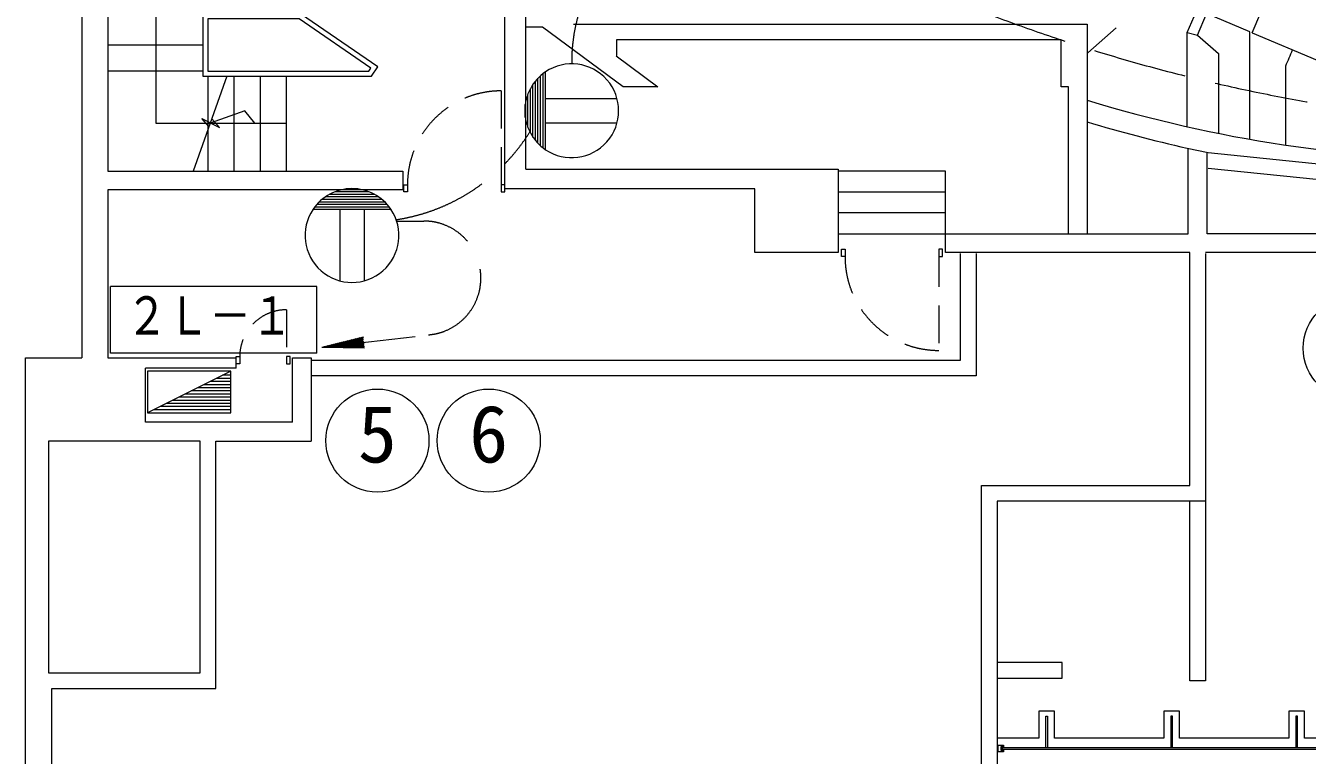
# Model space of a CAD drawing. Units: millimetres, scale not verified. Extents: x -50538 to 33462, y -30616 to 28184.
# Drawn here: x -28719 to -16416, y -20589 to -13587 of the extents above; entities that cross this region are included whole.
import ezdxf
from ezdxf.enums import TextEntityAlignment as Align

# ---------------------------------------------------------------- set-up
doc = ezdxf.new("R2010")
doc.units = ezdxf.units.MM
doc.header["$LTSCALE"] = 300
doc.linetypes.add('DASHED1', pattern=[1.8, 1.2, -0.6])
doc.linetypes.add('DASHED3', pattern=[4, 3, -1])
for name, color, linetype, lineweight in [('1-0_130', 7, 'Continuous', 9), ('8-1', 7, 'Continuous', 9), ('8-2', 7, 'Continuous', 9)]:
    doc.layers.add(name, color=color, linetype=linetype, lineweight=lineweight)
doc.styles.add('ＭＳ ゴシック', font='')
doc.styles.get('ＭＳ ゴシック').set_extended_font_data('MS Gothic')

msp = doc.modelspace()

# ---------------------------------------------------------------- linework, layer by layer
at = {"layer": '1-0_130'}
for p, q in [((-28178.6, -11573.3), (-28178.6, -16773.3)), ((-27928.6, -12573.3), (-27928.6, -14983.3)), ((-23918.6, -14963.3), (-23918.6, -13232.9)), ((-27018.6, -13773.3), (-27918.6, -13773.3)), ((-23048.2, -13723.3), (-23048.2, -13873.3)), ((-27018.6, -14023.3), (-27918.6, -14023.3)), ((-16622.6, -14733.1), (-16622.6, -13974.4)), ((-26787.9, -14073.3), (-27111.2, -14983.3)), ((-26968.6, -14073.3), (-26968.6, -14983.3)), ((-26718.6, -14073.3), (-26718.6, -14983.3)), ((-26468.6, -14073.3), (-26468.6, -14983.3)), ((-26218.6, -14073.3), (-26218.6, -14983.3)), ((-27928.6, -14983.3), (-25098.5, -14983.3)), ((-25098.5, -14983.3), (-25098.5, -15163.3)), ((-23918.6, -14963.3), (-20918.6, -14963.3)), ((-17368.6, -14955.3), (-15718.6, -15124.1)), ((-24153.6, -15104.3), (-24153.6, -15183.3)), ((-24118.6, -15113.3), (-24153.6, -15113.3)), ((-25098.5, -15163.3), (-27928.6, -15163.3)), ((-24153.6, -15183.3), (-24118.6, -15183.3)), ((-20918.6, -15183.3), (-19888.6, -15183.3)), ((-19888.6, -15383.3), (-20918.6, -15383.3)), ((-19953.6, -15803.3), (-19918.6, -15803.3)), ((-19743.6, -16798.3), (-19743.6, -15773.3)), ((-19593.6, -15773.3), (-19593.6, -16948.3)), ((-11318.6, -15763.3), (-17393.6, -15763.3)), ((-28718.6, -23373.3), (-28718.6, -16773.3)), ((-28718.6, -16773.3), (-28178.6, -16773.3)), ((-26698.5, -16873.3), (-26698.5, -16763.3)), ((-26213.5, -16763.3), (-26213.5, -16833.3)), ((-26213.5, -16833.3), (-26178.5, -16833.3)), ((-25978.6, -16798.3), (-19743.6, -16798.3)), ((-27568.6, -17393.3), (-27568.6, -16873.3)), ((-26698.5, -16873.3), (-27568.6, -16873.3)), ((-19593.6, -16948.3), (-25978.6, -16948.3)), ((-26158.6, -17393.3), (-27568.6, -17393.3)), ((-28498.6, -17573.3), (-28498.6, -19798.3)), ((-27043.6, -17573.3), (-28498.6, -17573.3)), ((-27043.6, -19798.3), (-27043.6, -17573.3)), ((-26893.6, -19948.3), (-26893.6, -17573.3)), ((-26893.6, -17573.3), (-25978.6, -17573.3)), ((-17393.6, -18148.3), (-19393.6, -18148.3)), ((-19393.6, -18148.3), (-19393.6, -23593.3)), ((-28498.6, -19798.3), (-27043.6, -19798.3)), ((-19393.6, -19848.3), (-18768.6, -19848.3)), ((-17709.6, -20514.3), (-17709.6, -20214.3)), ((-16527.6, -20214.3), (-16527.6, -20514.3))]:
    msp.add_line(p, q, dxfattribs=at)
at = {"layer": '1-0_130', "linetype": 'DASHED1'}
for p, q in [((-24153.6, -14213.3), (-24153.6, -15104.3)), ((-19953.6, -15733.3), (-19953.6, -16703.3)), ((-26213.5, -16313.3), (-26213.5, -16763.3))]:
    msp.add_line(p, q, dxfattribs=at)
msp.add_lwpolyline([(-14531.9, -12208.2), (-16221.7, -11828.6), (-18528.6, -13853.6)], dxfattribs=at)
at = {"layer": '1-0_130'}
for points in [[(-27918.6, -12573.3), (-27018.6, -13473.3), (-27018.6, -14073.3), (-25399.4, -14073.3), (-25336.8, -13982), (-26078.8, -13473.3), (-27018.6, -13473.3)], [(-24118.6, -15183.3), (-24118.6, -13344.8), (-25160, -12573.3)], [(-26468.6, -13023.3), (-27468.6, -13023.3), (-27468.6, -14523.3), (-26218.6, -14523.3)], [(-16968.6, -14677.1), (-16968.6, -13645.9), (-17383.1, -13472)], [(-23050.3, -13876.1), (-22649.8, -14172.9), (-22984, -14172.9), (-23755.8, -13601.1), (-23918.6, -13601.1)], [(-23459.1, -13573.3), (-18528.6, -13573.3), (-18528.6, -15583.3)], [(-17568.6, -14557), (-17568.6, -13653.4), (-17471, -13679.4), (-17268.6, -13854.9), (-17268.6, -14620.7)], [(-16945, -13655.8), (-16322.6, -13916.9), (-16322.6, -14774)], [(-18778.6, -14173.3), (-18778.6, -13723.3), (-23048.2, -13723.3)], [(-18708.6, -15583.3), (-18708.6, -14173.3), (-18778.6, -14173.3)], [(-26959.4, -14555.8), (-27027.9, -14477.8), (-26859.2, -14565.9), (-26932.8, -14481)], [(-26517.4, -14523.3), (-26614.7, -14403.6), (-26947.8, -14523.3)], [(-20918.6, -15583.3), (-17558.6, -15583.3), (-17558.6, -14761.9)], [(-17568.6, -14761.9), (-17368.6, -14804.5), (-15718.6, -14973.3), (-15718.6, -15583.3), (-17378.6, -15583.3), (-17378.6, -14804.5)], [(-20918.6, -14963.3), (-20918.6, -15763.3), (-21718.6, -15763.3)], [(-20893.6, -23423.3), (-19543.6, -23423.3), (-19543.6, -17998.3), (-17543.6, -17998.3), (-17543.6, -15763.3), (-19888.6, -15763.3), (-19888.6, -14983.3), (-20918.6, -14983.3)], [(-27928.6, -15163.3), (-27928.6, -16773.3), (-26698.5, -16773.3)], [(-21718.6, -15763.3), (-21718.6, -15153.3), (-24118.6, -15153.3)], [(-19918.6, -15803.3), (-19918.6, -15733.3), (-19953.6, -15733.3)], [(-17393.6, -15773.3), (-17393.6, -19873.3), (-17543.6, -19873.3), (-17543.6, -18148.3)], [(-26698.5, -16763.3), (-26663.5, -16763.3), (-26663.5, -16833.3), (-26698.5, -16833.3)], [(-26178.5, -16833.3), (-26178.5, -16763.3), (-26213.5, -16763.3)], [(-26158.6, -17393.3), (-26158.6, -16773.3), (-25978.6, -16773.3), (-25978.6, -17573.3)], [(4169.3, -17305.8), (3179.6, -17933.9), (2152.4, -18498.6), (1091.8, -18997.7), (1.9, -19429.2), (-1112.9, -19791.4), (-2248.3, -20082.9), (-3399.7, -20302.6), (-4562.7, -20449.5), (-5732.5, -20523.1), (-6904.7, -20532.3), (-19343.6, -20532.3)], [(-18768.6, -19848.3), (-18768.6, -19698.3), (-19393.6, -19698.3)], [(-28468.6, -22773.3), (-28468.6, -19948.3), (-26893.6, -19948.3)], [(-15393.6, -20423.3), (-16443.6, -20423.3), (-16443.6, -20164.3), (-16593.6, -20164.3), (-16593.6, -20423.3), (-17643.6, -20423.3), (-17643.6, -20164.3), (-17793.6, -20164.3), (-17793.6, -20423.3), (-18843.6, -20423.3), (-18843.6, -20164.3), (-18993.6, -20164.3), (-18993.6, -20423.3), (-19393.6, -20423.3)], [(-18927.6, -20514.3), (-18927.6, -20214.3), (-18909.6, -20214.3), (-18909.6, -20514.3)], [(-17709.6, -20214.3), (-17727.6, -20214.3), (-17727.6, -20514.3)], [(-16509.6, -20514.3), (-16509.6, -20214.3), (-16527.6, -20214.3)], [(-19343.6, -20532.3), (-19343.6, -20514.3), (-6904.7, -20514.3), (-5733.1, -20505.1)]]:
    msp.add_lwpolyline(points, dxfattribs=at)
for points in [[(-26968.6, -13523.3), (-26968.6, -14023.3), (-25425.7, -14023.3), (-25406.3, -13995), (-26094.3, -13523.3)], [(-25088.6, -15183.3), (-25088.6, -15113.3), (-25053.6, -15113.3), (-25053.6, -15183.3)], [(-20853.6, -15733.3), (-20853.6, -15803.3), (-20888.6, -15803.3), (-20888.6, -15733.3)], [(-19358.6, -20508.3), (-19358.6, -20538.3), (-19333.6, -20538.3), (-19333.6, -20555.3), (-19383.6, -20555.3), (-19383.6, -20491.3), (-19333.6, -20491.3), (-19333.6, -20508.3)]]:
    msp.add_lwpolyline(points, close=True, dxfattribs=at)
for centre, radius, start, end in [((-45058.8, -1860), 29913.1, 336.78043, 350.48941), ((-45058.8, -1860), 30013.1, 336.80832, 350.48941), ((-45058.8, -1860), 30488.1, 337.2383, 349.9417), ((-45266.6, -1956.1), 31063.1, 337.2383, 337.55014), ((-14718.6, -1873.3), 13000, 252.95771, 270), ((-14718.6, -1873.3), 13200, 253.22363, 257.53113)]:
    msp.add_arc(centre, radius, start, end, dxfattribs=at)
at = {"layer": '1-0_130', "linetype": 'DASHED1'}
for centre, radius, start, end in [((-24153.6, -15113.3), 900, 90, 180), ((-19953.6, -15803.3), 900, 180, 270), ((-26213.5, -16763.3), 450, 90, 180)]:
    msp.add_arc(centre, radius, start, end, dxfattribs=at)
at = {"layer": '8-1'}
for p, q in [((-23825.3, -14688.7), (-23825.3, -14119.5)), ((-23801, -14716.1), (-23801, -14092.1)), ((-23776.7, -14739.6), (-23776.7, -14068.7)), ((-23752.4, -14759.8), (-23752.4, -14048.4)), ((-23728, -14777.4), (-23728, -14030.9)), ((-23898.2, -14561.7), (-23898.2, -14246.6)), ((-23873.9, -14615.6), (-23873.9, -14192.6)), ((-23849.6, -14656), (-23849.6, -14152.2)), ((-23922.5, -14465.2), (-23922.5, -14343)), ((-23728, -14287), (-23042.2, -14287)), ((-23728, -14521.3), (-23042.2, -14521.3)), ((-25870.7, -15252.5), (-25301.6, -15252.5)), ((-25838, -15228.1), (-25334.2, -15228.1)), ((-25797.6, -15203.8), (-25374.7, -15203.8)), ((-25743.7, -15179.5), (-25428.6, -15179.5)), ((-25647.2, -15155.2), (-25525, -15155.2)), ((-25959.4, -15349.7), (-25212.9, -15349.7)), ((-25941.8, -15325.4), (-25230.4, -15325.4)), ((-25921.6, -15301.1), (-25250.7, -15301.1)), ((-25898.1, -15276.8), (-25274.1, -15276.8)), ((-25703.3, -15349.7), (-25703.3, -16035.5)), ((-25469, -15349.7), (-25469, -16035.5)), ((-27548.7, -16902.4), (-27548.7, -17302.4)), ((-26748.7, -16902.4), (-27548.7, -17302.4)), ((-26748.7, -16902.4), (-27548.7, -16902.4)), ((-26748.7, -16972.4), (-26888.7, -16972.4)), ((-26748.7, -16942.4), (-26828.7, -16942.4)), ((-26748.7, -17302.4), (-26748.7, -16902.4)), ((-26748.7, -17092.4), (-27128.7, -17092.4)), ((-26748.7, -17062.4), (-27068.7, -17062.4)), ((-26748.7, -17032.4), (-27008.7, -17032.4)), ((-26748.7, -17002.4), (-26948.7, -17002.4)), ((-26748.7, -17212.4), (-27368.7, -17212.4)), ((-26748.7, -17182.4), (-27308.7, -17182.4)), ((-26748.7, -17152.4), (-27248.7, -17152.4)), ((-26748.7, -17122.4), (-27188.7, -17122.4)), ((-27548.7, -17302.4), (-26748.7, -17302.4)), ((-26748.7, -17272.4), (-27488.7, -17272.4)), ((-26748.7, -17242.4), (-27428.7, -17242.4))]:
    msp.add_line(p, q, dxfattribs=at)
for centre, start, end in [((-23476.7, -14404.1), 236.0455, 123.95448), ((-23476.7, -14404.1), 123.95448, 236.0455), ((-23476.7, -14404.1), 123.95448, 236.0455), ((-25586.1, -15601), 33.95448, 146.0455), ((-25586.1, -15601), 33.95448, 146.0455), ((-25586.1, -15601), 146.0455, 33.95448)]:
    msp.add_arc(centre, 450, start, end, dxfattribs=at)
at = {"layer": '8-2', "linetype": 'DASHED3'}
for p, q in [((-25158, -15462.5), (-24895.1, -15462.5)), ((-25874.5, -16671.8), (-24852.5, -16553.7))]:
    msp.add_line(p, q, dxfattribs=at)
at = {"layer": '8-2'}
for p, q in [((-27904.8, -16731.2), (-27904.8, -16091.2)), ((-25922.6, -16091.2), (-27904.8, -16091.2)), ((-25922.6, -16731.2), (-25922.6, -16091.2)), ((-25874.5, -16671.8), (-25477, -16572.1)), ((-25674.6, -16675), (-25621.7, -16608.4)), ((-25659.4, -16675.2), (-25602.6, -16603.6)), ((-25644.3, -16675.5), (-25583.5, -16598.8)), ((-25629.2, -16675.7), (-25564.4, -16594)), ((-25614.1, -16675.9), (-25545.3, -16589.2)), ((-25598.9, -16676.2), (-25526.1, -16584.4)), ((-25583.8, -16676.4), (-25507, -16579.6)), ((-25568.7, -16676.7), (-25487.9, -16574.8)), ((-25553.6, -16676.9), (-25476.2, -16579.4)), ((-25538.4, -16677.2), (-25474.3, -16596.2)), ((-25922.6, -16731.2), (-27904.8, -16731.2)), ((-25874.5, -16671.8), (-25464.8, -16678.3)), ((-25871.2, -16671.8), (-25870.3, -16670.7)), ((-25856, -16672.1), (-25851.2, -16665.9)), ((-25840.9, -16672.3), (-25832.1, -16661.1)), ((-25825.8, -16672.6), (-25812.9, -16656.3)), ((-25810.7, -16672.8), (-25793.8, -16651.5)), ((-25795.5, -16673), (-25774.7, -16646.7)), ((-25780.4, -16673.3), (-25755.6, -16642)), ((-25765.3, -16673.5), (-25736.5, -16637.2)), ((-25750.2, -16673.8), (-25717.3, -16632.4)), ((-25735, -16674), (-25698.2, -16627.6)), ((-25719.9, -16674.2), (-25679.1, -16622.8)), ((-25704.8, -16674.5), (-25660, -16618)), ((-25689.7, -16674.7), (-25640.9, -16613.2)), ((-25523.3, -16677.4), (-25472.3, -16613.1)), ((-25508.2, -16677.6), (-25470.4, -16629.9)), ((-25493.1, -16677.9), (-25468.4, -16646.8)), ((-25477.9, -16678.1), (-25466.5, -16663.7))]:
    msp.add_line(p, q, dxfattribs=at)
for centre in [(-15960.7, -16681.8), (-25341.9, -17568.9), (-24273.6, -17568.9)]:
    msp.add_circle(centre, 495, dxfattribs=at)
at = {"layer": '8-2', "linetype": 'DASHED3'}
for centre, radius, start, end in [((-21895.8, -13929), 1581.1, 106.13451, 180.90894), ((-13551, 2072.3), 16639.1, 240.44743, 271.45759), ((-25435.6, -13633.3), 1835.9, 278.54959, 327.99617), ((-24895.3, -16008.9), 546.4, 274.49248, 89.97877)]:
    msp.add_arc(centre, radius, start, end, dxfattribs=at)

# ---------------------------------------------------------------- texts
at = {"layer": '8-2', "style": 'ＭＳ ゴシック', "width": 0.8}
msp.add_text('２Ｌ－１', height=366.6, dxfattribs=at).set_placement((-27755.6, -16661.1), align=Align.BOTTOM_LEFT)
at = {"layer": '8-2', "style": 'ＭＳ ゴシック'}
for s, p in [('5', (-25529.4, -17943.9)), ('6', (-24461.1, -17943.9))]:
    msp.add_text(s, height=549.9, dxfattribs=at).set_placement(p, align=Align.BOTTOM_LEFT)

doc.saveas('drawing.dxf')
